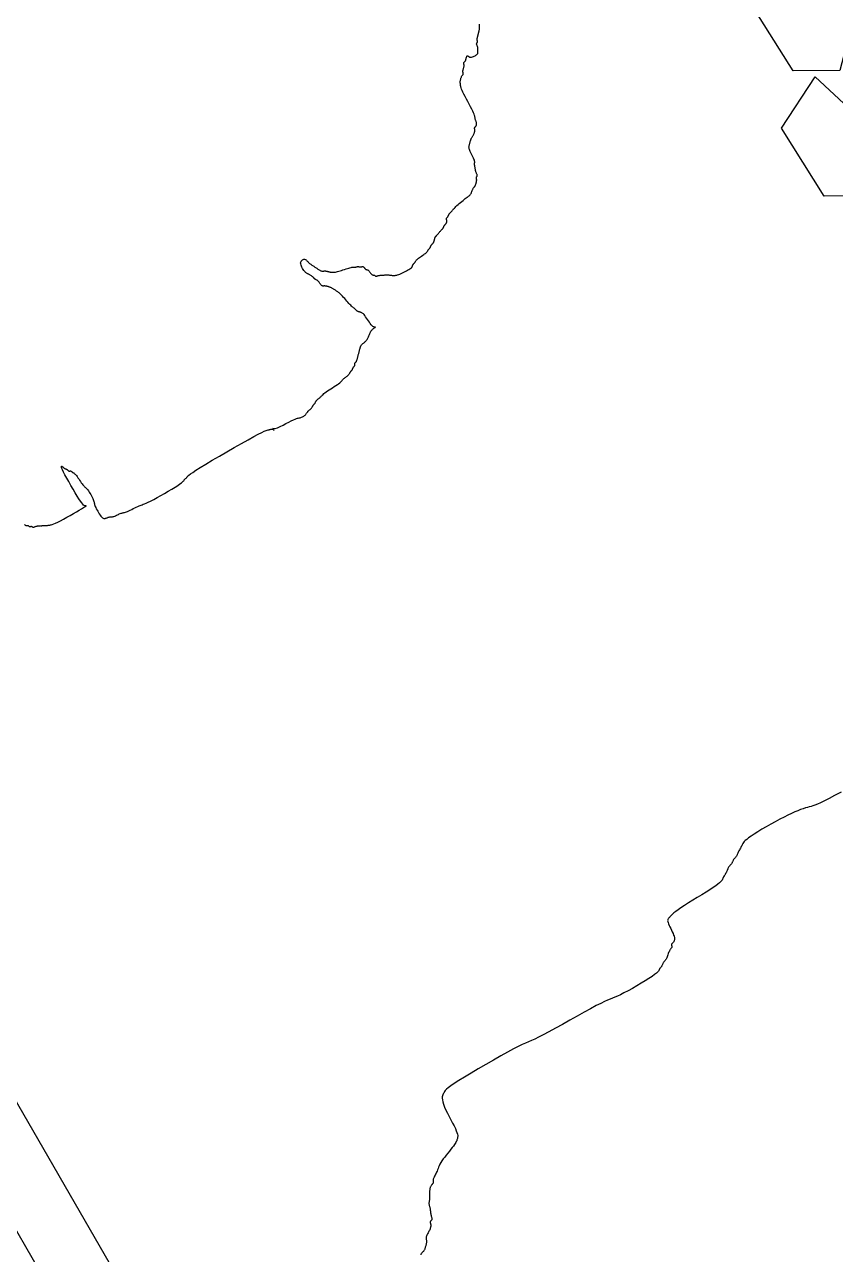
# Model space of a CAD drawing. Header units: metres. Extents: x 99558 to 100592, y 49739 to 50255.
# Drawn here: x 100033.995 to 100035.254, y 50046.105 to 50048.016 of the extents above; entities that cross this region are included whole.
import ezdxf

# ---------------------------------------------------------------- set-up
doc = ezdxf.new("R2010")
doc.units = ezdxf.units.M
doc.header["$MEASUREMENT"] = 0
doc.layers.add('Vegetation', color=100, linetype='Continuous')
doc.layers.add('Walkway', color=96, linetype='Continuous')

# ---------------------------------------------------------------- blocks, each defined once
blk = doc.blocks.new('TREE-01')
for points in [[(5.23, -68.18), (5.32, -68.31), (5.56, -68.41), (5.92, -68.49), (6.37, -68.54), (6.86, -68.58), (7.37, -68.6), (7.86, -68.63), (8.3, -68.65), (8.66, -68.68), (8.94, -68.71), (9.16, -68.74), (9.34, -68.78), (9.47, -68.82), (9.58, -68.86), (9.67, -68.89), (9.77, -68.92), (9.87, -68.94), (9.99, -68.95), (10.11, -68.96), (10.24, -68.97), (10.36, -68.96), (10.48, -68.95), (10.6, -68.94), (10.7, -68.92), (10.8, -68.89), (10.88, -68.86), (10.96, -68.82), (11.03, -68.78), (11.1, -68.74), (11.16, -68.71), (11.23, -68.68), (11.3, -68.65), (11.38, -68.63), (11.46, -68.61), (11.55, -68.59), (11.64, -68.58), (11.72, -68.57), (11.81, -68.56), (11.89, -68.54), (11.97, -68.52), (12.04, -68.49), (12.11, -68.46), (12.17, -68.42), (12.23, -68.38), (12.28, -68.35), (12.34, -68.31), (12.39, -68.28), (12.44, -68.25), (12.49, -68.23), (12.54, -68.21), (12.59, -68.2), (12.64, -68.18), (12.69, -68.17), (12.74, -68.16), (12.79, -68.14), (12.84, -68.12), (12.89, -68.09), (12.94, -68.06), (12.99, -68.02), (13.05, -67.98), (13.1, -67.95), (13.17, -67.91), (13.23, -67.88), (13.3, -67.85), (13.38, -67.83), (13.47, -67.81), (13.55, -67.8), (13.65, -67.78), (13.74, -67.77), (13.84, -67.76), (13.94, -67.74), (14.04, -67.72), (14.14, -67.69), (14.24, -67.66), (14.36, -67.62), (14.49, -67.58), (14.64, -67.55), (14.81, -67.51), (15.01, -67.48), (15.24, -67.45), (15.51, -67.43), (15.8, -67.41), (16.11, -67.4), (16.43, -67.38), (16.75, -67.37), (17.05, -67.36), (17.33, -67.34), (17.57, -67.32), (17.78, -67.29), (17.94, -67.26), (18.08, -67.22), (18.2, -67.18), (18.3, -67.15), (18.39, -67.11), (18.48, -67.08), (18.57, -67.05), (18.68, -67.03), (18.79, -67.01), (18.92, -67), (19.04, -66.98), (19.16, -66.97), (19.29, -66.96), (19.4, -66.94), (19.51, -66.92), (19.6, -66.89), (19.68, -66.86), (19.76, -66.82), (19.82, -66.78), (19.88, -66.75), (19.94, -66.71), (19.99, -66.68), (20.04, -66.65), (20.09, -66.63), (20.14, -66.61), (20.19, -66.6), (20.24, -66.58), (20.29, -66.57), (20.34, -66.56), (20.39, -66.54), (20.44, -66.52), (20.49, -66.49), (20.54, -66.46), (20.59, -66.42), (20.64, -66.38), (20.69, -66.35), (20.74, -66.31), (20.79, -66.28), (20.84, -66.25), (20.89, -66.23), (20.94, -66.21), (20.99, -66.2), (21.03, -66.18), (21.08, -66.17), (21.11, -66.16), (21.15, -66.14), (21.17, -66.12), (21.2, -66.09), (21.21, -66.06), (21.23, -66.02), (21.24, -65.98), (21.25, -65.95), (21.27, -65.91), (21.29, -65.88), (21.31, -65.85), (21.34, -65.83), (21.37, -65.81), (21.41, -65.8), (21.45, -65.78), (21.5, -65.77), (21.54, -65.76), (21.59, -65.74), (21.64, -65.72), (21.69, -65.69), (21.74, -65.65), (21.8, -65.61), (21.85, -65.57), (21.91, -65.51), (21.97, -65.45), (22.04, -65.39), (22.11, -65.32), (22.19, -65.24), (22.27, -65.16), (22.35, -65.07), (22.44, -64.98), (22.53, -64.9), (22.62, -64.81), (22.7, -64.73), (22.78, -64.65), (22.85, -64.58), (22.91, -64.51), (22.98, -64.45), (23.03, -64.39), (23.09, -64.34), (23.14, -64.28), (23.19, -64.23), (23.24, -64.18), (23.29, -64.13), (23.34, -64.08), (23.4, -64.04), (23.45, -63.99), (23.51, -63.95), (23.57, -63.91), (23.64, -63.88), (23.71, -63.85), (23.79, -63.83), (23.87, -63.81), (23.96, -63.8), (24.05, -63.78), (24.15, -63.77), (24.24, -63.76), (24.34, -63.74), (24.44, -63.72), (24.54, -63.69), (24.64, -63.65), (24.74, -63.61), (24.84, -63.57), (24.94, -63.51), (25.04, -63.45), (25.14, -63.39), (25.24, -63.32), (25.34, -63.24), (25.44, -63.16), (25.55, -63.07), (25.65, -62.99), (25.76, -62.91), (25.87, -62.84), (25.99, -62.77), (26.11, -62.72), (26.24, -62.67), (26.37, -62.64), (26.49, -62.62), (26.61, -62.6), (26.72, -62.59), (26.81, -62.59), (26.87, -62.58), (26.91, -62.58), (26.92, -62.58), (26.91, -62.58), (26.87, -62.56), (26.82, -62.53), (26.76, -62.47), (26.7, -62.39), (26.63, -62.27), (26.58, -62.12), (26.53, -61.92), (26.5, -61.69), (26.47, -61.44), (26.45, -61.18), (26.44, -60.91), (26.42, -60.65), (26.4, -60.4), (26.38, -60.18), (26.35, -60), (26.32, -59.85), (26.28, -59.73), (26.24, -59.64), (26.19, -59.56), (26.14, -59.49), (26.09, -59.44), (26.04, -59.39), (25.99, -59.34), (25.95, -59.29), (25.9, -59.24), (25.85, -59.19), (25.81, -59.14), (25.77, -59.09), (25.74, -59.04), (25.71, -58.99), (25.69, -58.94), (25.67, -58.88), (25.66, -58.83), (25.64, -58.78), (25.63, -58.72), (25.62, -58.66), (25.6, -58.59), (25.58, -58.52), (25.55, -58.44), (25.52, -58.35), (25.48, -58.26), (25.44, -58.14), (25.39, -58.02), (25.34, -57.87), (25.29, -57.71), (25.24, -57.52), (25.19, -57.31), (25.14, -57.08), (25.09, -56.83), (25.04, -56.59), (24.99, -56.34), (24.94, -56.09), (24.89, -55.86), (24.84, -55.65), (24.79, -55.46), (24.74, -55.3), (24.69, -55.15), (24.64, -55.02), (24.59, -54.9), (24.54, -54.79), (24.49, -54.69), (24.44, -54.59), (24.39, -54.49), (24.34, -54.39), (24.29, -54.29), (24.24, -54.2), (24.19, -54.1), (24.14, -54.01), (24.09, -53.93), (24.04, -53.85), (23.99, -53.78), (23.94, -53.72), (23.89, -53.65), (23.84, -53.6), (23.79, -53.54), (23.74, -53.49), (23.69, -53.44), (23.64, -53.39), (23.59, -53.34), (23.54, -53.29), (23.49, -53.24), (23.44, -53.2), (23.39, -53.15), (23.34, -53.12), (23.29, -53.08), (23.24, -53.05), (23.19, -53.03), (23.14, -53.01), (23.1, -52.99), (23.05, -52.97), (23.01, -52.94), (22.97, -52.9), (22.94, -52.85), (22.91, -52.79), (22.89, -52.7), (22.87, -52.6), (22.86, -52.5), (22.84, -52.38), (22.83, -52.26), (22.82, -52.14), (22.8, -52.03), (22.78, -51.92), (22.75, -51.83), (22.72, -51.74), (22.68, -51.67), (22.64, -51.6), (22.61, -51.54), (22.57, -51.49), (22.54, -51.44), (22.51, -51.39), (22.49, -51.34), (22.47, -51.29), (22.45, -51.23), (22.44, -51.18), (22.43, -51.12), (22.42, -51.06), (22.4, -50.99), (22.38, -50.92), (22.35, -50.84), (22.31, -50.76), (22.28, -50.68), (22.23, -50.59), (22.19, -50.5), (22.14, -50.42), (22.09, -50.33), (22.04, -50.25), (21.99, -50.18), (21.94, -50.11), (21.9, -50.04), (21.85, -49.96), (21.81, -49.88), (21.77, -49.78), (21.74, -49.66), (21.71, -49.52), (21.69, -49.36), (21.67, -49.18), (21.67, -48.99), (21.68, -48.8), (21.69, -48.61), (21.73, -48.43), (21.78, -48.26), (21.84, -48.12), (21.93, -48.01), (22.02, -47.93), (22.13, -47.88), (22.24, -47.85), (22.35, -47.84), (22.46, -47.85), (22.56, -47.88), (22.64, -47.92), (22.71, -47.98), (22.76, -48.04), (22.8, -48.12), (22.83, -48.21), (22.85, -48.3), (22.87, -48.39), (22.89, -48.49), (22.91, -48.59), (22.94, -48.69), (22.97, -48.79), (23.01, -48.89), (23.05, -48.99), (23.1, -49.09), (23.14, -49.19), (23.19, -49.29), (23.24, -49.39), (23.29, -49.49), (23.34, -49.59), (23.39, -49.69), (23.44, -49.79), (23.49, -49.89), (23.54, -49.99), (23.59, -50.09), (23.64, -50.19), (23.69, -50.29), (23.74, -50.39), (23.79, -50.48), (23.84, -50.57), (23.89, -50.66), (23.94, -50.73), (23.99, -50.8), (24.04, -50.85), (24.09, -50.9), (24.14, -50.93), (24.19, -50.96), (24.24, -50.98), (24.29, -51), (24.34, -51.01), (24.39, -51.03), (24.44, -51.05), (24.49, -51.08), (24.54, -51.12), (24.59, -51.15), (24.64, -51.2), (24.69, -51.24), (24.74, -51.29), (24.79, -51.34), (24.84, -51.39), (24.89, -51.44), (24.94, -51.49), (25, -51.54), (25.05, -51.59), (25.11, -51.64), (25.17, -51.69), (25.24, -51.74), (25.31, -51.79), (25.39, -51.84), (25.48, -51.89), (25.57, -51.94), (25.69, -51.99), (25.81, -52.04), (25.96, -52.09), (26.12, -52.14), (26.31, -52.19), (26.52, -52.24), (26.75, -52.29), (26.99, -52.34), (27.24, -52.39), (27.48, -52.44), (27.71, -52.49), (27.92, -52.54), (28.11, -52.59), (28.27, -52.64), (28.4, -52.69), (28.51, -52.73), (28.6, -52.78), (28.68, -52.82), (28.74, -52.86), (28.8, -52.89), (28.85, -52.92), (28.9, -52.94), (28.95, -52.96), (29, -52.97), (29.05, -52.99), (29.1, -53), (29.15, -53.01), (29.2, -53.03), (29.25, -53.05), (29.3, -53.08), (29.35, -53.11), (29.4, -53.15), (29.45, -53.19), (29.5, -53.22), (29.55, -53.26), (29.6, -53.29), (29.65, -53.32), (29.7, -53.34), (29.75, -53.36), (29.79, -53.38), (29.84, -53.4), (29.88, -53.42), (29.92, -53.44), (29.95, -53.48), (29.98, -53.52), (30, -53.58), (30.02, -53.64), (30.03, -53.71), (30.05, -53.79), (30.06, -53.86), (30.07, -53.93), (30.09, -54), (30.11, -54.05), (30.14, -54.1), (30.17, -54.13), (30.21, -54.16), (30.25, -54.2), (30.28, -54.23), (30.32, -54.27), (30.35, -54.32), (30.38, -54.39), (30.4, -54.47), (30.42, -54.57), (30.43, -54.67), (30.45, -54.79), (30.46, -54.9), (30.47, -55.01), (30.49, -55.1), (30.51, -55.19), (30.54, -55.25), (30.57, -55.3), (30.61, -55.34), (30.65, -55.37), (30.68, -55.39), (30.72, -55.41), (30.75, -55.43), (30.78, -55.45), (30.8, -55.48), (30.82, -55.51), (30.83, -55.55), (30.85, -55.59), (30.86, -55.62), (30.87, -55.66), (30.89, -55.69), (30.91, -55.72), (30.94, -55.74), (30.98, -55.76), (31.02, -55.77), (31.06, -55.79), (31.12, -55.8), (31.18, -55.81), (31.24, -55.83), (31.31, -55.85), (31.39, -55.88), (31.48, -55.91), (31.56, -55.95), (31.66, -55.99), (31.75, -56.04), (31.85, -56.09), (31.95, -56.14), (32.05, -56.19), (32.15, -56.24), (32.25, -56.29), (32.34, -56.34), (32.44, -56.39), (32.53, -56.44), (32.62, -56.49), (32.7, -56.54), (32.78, -56.59), (32.85, -56.64), (32.92, -56.69), (32.99, -56.74), (33.05, -56.79), (33.11, -56.84), (33.18, -56.89), (33.24, -56.94), (33.31, -56.99), (33.39, -57.04), (33.48, -57.08), (33.58, -57.13), (33.69, -57.18), (33.82, -57.22), (33.96, -57.26), (34.13, -57.29), (34.32, -57.32), (34.53, -57.34), (34.76, -57.36), (34.99, -57.37), (35.23, -57.38), (35.47, -57.38), (35.68, -57.38), (35.88, -57.39), (36.05, -57.39), (36.18, -57.39), (36.28, -57.38), (36.36, -57.38), (36.41, -57.38), (36.45, -57.37), (36.47, -57.36), (36.49, -57.34), (36.52, -57.32), (36.54, -57.29), (36.58, -57.26), (36.62, -57.22), (36.66, -57.19), (36.7, -57.15), (36.75, -57.11), (36.8, -57.08), (36.85, -57.05), (36.9, -57.03), (36.95, -57.01), (37, -57), (37.05, -56.99), (37.1, -56.97), (37.15, -56.96), (37.2, -56.94), (37.25, -56.92), (37.3, -56.89), (37.35, -56.86), (37.41, -56.82), (37.48, -56.79), (37.57, -56.75), (37.66, -56.71), (37.78, -56.68), (37.92, -56.65), (38.08, -56.63), (38.26, -56.61), (38.45, -56.6), (38.65, -56.59), (38.85, -56.57), (39.04, -56.56), (39.22, -56.54), (39.38, -56.52), (39.52, -56.49), (39.64, -56.46), (39.74, -56.42), (39.82, -56.39), (39.89, -56.35), (39.95, -56.31), (40, -56.28), (40.05, -56.25), (40.1, -56.23), (40.15, -56.21), (40.2, -56.2), (40.25, -56.19), (40.3, -56.17), (40.35, -56.16), (40.4, -56.14), (40.45, -56.12), (40.5, -56.09), (40.55, -56.06), (40.6, -56.02), (40.65, -55.99), (40.7, -55.95), (40.75, -55.91), (40.8, -55.88), (40.85, -55.85), (40.9, -55.83), (40.95, -55.81), (41, -55.8), (41.05, -55.79), (41.1, -55.77), (41.15, -55.76), (41.2, -55.74), (41.25, -55.72), (41.3, -55.69), (41.35, -55.66), (41.4, -55.62), (41.45, -55.58), (41.5, -55.53), (41.55, -55.49), (41.6, -55.44), (41.65, -55.39), (41.7, -55.34), (41.75, -55.29), (41.8, -55.24), (41.85, -55.19), (41.9, -55.15), (41.95, -55.11), (42, -55.08), (42.05, -55.05), (42.1, -55.03), (42.15, -55.01), (42.21, -55), (42.26, -54.99), (42.32, -54.97), (42.38, -54.96), (42.45, -54.94), (42.52, -54.92), (42.6, -54.89), (42.68, -54.86), (42.77, -54.82), (42.85, -54.79), (42.94, -54.75), (43.03, -54.71), (43.11, -54.68), (43.19, -54.65), (43.26, -54.63), (43.33, -54.61), (43.39, -54.6), (43.45, -54.59), (43.5, -54.57), (43.55, -54.56), (43.6, -54.54), (43.65, -54.52), (43.7, -54.49), (43.75, -54.46), (43.8, -54.42), (43.85, -54.39), (43.9, -54.35), (43.95, -54.31), (44, -54.28), (44.05, -54.25), (44.1, -54.23), (44.15, -54.21), (44.2, -54.2), (44.25, -54.19), (44.3, -54.17), (44.35, -54.16), (44.4, -54.14), (44.45, -54.12), (44.5, -54.09), (44.55, -54.06), (44.6, -54.02), (44.65, -53.98), (44.69, -53.93), (44.73, -53.89), (44.76, -53.84), (44.79, -53.79), (44.81, -53.74), (44.83, -53.69), (44.84, -53.64), (44.85, -53.6), (44.87, -53.55), (44.88, -53.52), (44.9, -53.48), (44.92, -53.45), (44.95, -53.43), (44.98, -53.41), (45.02, -53.4), (45.06, -53.39), (45.11, -53.37), (45.16, -53.36), (45.2, -53.34), (45.25, -53.32), (45.3, -53.29), (45.35, -53.26), (45.4, -53.22), (45.45, -53.19), (45.5, -53.15), (45.55, -53.11), (45.6, -53.08), (45.65, -53.05), (45.71, -53.03), (45.76, -53.01), (45.81, -53), (45.86, -52.99), (45.92, -52.97), (45.98, -52.96), (46.05, -52.94), (46.12, -52.92), (46.2, -52.89), (46.29, -52.86), (46.39, -52.82), (46.5, -52.78), (46.62, -52.73), (46.77, -52.69), (46.93, -52.64), (47.12, -52.59), (47.33, -52.54), (47.56, -52.49), (47.81, -52.44), (48.06, -52.4), (48.31, -52.35), (48.55, -52.32), (48.78, -52.28), (48.99, -52.25), (49.18, -52.23), (49.34, -52.21), (49.49, -52.2), (49.62, -52.18), (49.74, -52.16), (49.85, -52.13), (49.96, -52.1), (50.06, -52.05), (50.16, -52), (50.26, -51.93), (50.35, -51.86), (50.45, -51.79), (50.54, -51.71), (50.63, -51.64), (50.71, -51.58), (50.79, -51.52), (50.86, -51.48), (50.93, -51.44), (50.99, -51.42), (51.05, -51.4), (51.1, -51.38), (51.16, -51.36), (51.21, -51.34), (51.26, -51.32), (51.31, -51.29), (51.36, -51.26), (51.41, -51.22), (51.46, -51.18), (51.51, -51.13), (51.56, -51.09), (51.61, -51.04), (51.66, -50.99), (51.71, -50.94), (51.76, -50.89), (51.8, -50.84), (51.85, -50.79), (51.89, -50.74), (51.93, -50.69), (51.96, -50.64), (51.99, -50.59), (52.01, -50.54), (52.03, -50.49), (52.05, -50.44), (52.06, -50.4), (52.07, -50.35), (52.09, -50.32), (52.1, -50.28), (52.13, -50.25), (52.15, -50.23), (52.19, -50.21), (52.22, -50.2), (52.26, -50.18), (52.3, -50.16), (52.33, -50.13), (52.36, -50.1), (52.39, -50.05), (52.41, -50), (52.43, -49.93), (52.45, -49.86), (52.46, -49.77), (52.47, -49.68), (52.49, -49.59), (52.5, -49.49), (52.53, -49.39), (52.55, -49.29), (52.59, -49.19), (52.62, -49.09), (52.66, -49), (52.7, -48.9), (52.73, -48.82), (52.76, -48.73), (52.79, -48.66), (52.81, -48.58), (52.83, -48.52), (52.85, -48.46), (52.86, -48.41), (52.87, -48.36), (52.89, -48.32), (52.9, -48.28), (52.93, -48.26), (52.95, -48.23), (52.99, -48.21), (53.02, -48.18), (53.06, -48.15), (53.1, -48.09), (53.13, -48.02), (53.16, -47.92), (53.19, -47.79), (53.21, -47.62), (53.23, -47.43), (53.25, -47.21), (53.26, -46.98), (53.27, -46.75), (53.29, -46.52), (53.3, -46.31), (53.33, -46.12), (53.35, -45.96), (53.39, -45.83), (53.43, -45.72), (53.47, -45.63), (53.51, -45.56), (53.56, -45.49), (53.61, -45.44), (53.66, -45.39), (53.71, -45.34), (53.76, -45.29), (53.81, -45.24), (53.86, -45.19), (53.91, -45.14), (53.96, -45.09), (54.01, -45.04), (54.06, -44.99), (54.11, -44.94), (54.16, -44.89), (54.21, -44.84), (54.27, -44.79), (54.33, -44.74), (54.39, -44.69), (54.45, -44.64), (54.53, -44.59), (54.6, -44.54), (54.69, -44.49), (54.77, -44.44), (54.86, -44.39), (54.95, -44.34), (55.03, -44.29), (55.12, -44.24), (55.19, -44.19), (55.27, -44.14), (55.33, -44.09), (55.39, -44.04), (55.44, -43.99), (55.49, -43.94), (55.53, -43.89), (55.57, -43.84), (55.59, -43.79), (55.62, -43.74), (55.63, -43.69), (55.65, -43.64), (55.66, -43.6), (55.67, -43.56), (55.69, -43.52), (55.7, -43.48), (55.73, -43.46), (55.76, -43.43), (55.79, -43.42), (55.83, -43.4), (55.87, -43.39), (55.91, -43.38), (55.96, -43.36), (56.01, -43.35), (56.06, -43.32), (56.11, -43.3), (56.16, -43.26), (56.21, -43.22), (56.25, -43.17), (56.29, -43.12), (56.33, -43.06), (56.37, -43), (56.39, -42.92), (56.42, -42.85), (56.43, -42.76), (56.45, -42.68), (56.46, -42.59), (56.47, -42.5), (56.49, -42.42), (56.51, -42.33), (56.53, -42.26), (56.56, -42.18), (56.59, -42.11), (56.62, -42.02), (56.66, -41.91), (56.7, -41.77), (56.73, -41.58), (56.77, -41.35), (56.79, -41.06), (56.82, -40.7), (56.83, -40.29), (56.85, -39.85), (56.86, -39.39), (56.87, -38.93), (56.89, -38.49), (56.91, -38.08), (56.93, -37.73), (56.96, -37.43), (56.99, -37.2), (57.02, -37.02), (57.06, -36.88), (57.1, -36.78), (57.13, -36.7), (57.17, -36.64), (57.19, -36.59), (57.22, -36.54), (57.24, -36.49), (57.25, -36.44), (57.27, -36.38), (57.29, -36.33), (57.32, -36.26), (57.35, -36.2), (57.39, -36.13), (57.45, -36.05), (57.52, -35.97), (57.59, -35.88), (57.67, -35.8), (57.75, -35.72), (57.84, -35.65), (57.92, -35.58), (57.99, -35.53), (58.07, -35.48), (58.13, -35.45), (58.19, -35.42), (58.25, -35.4), (58.29, -35.38), (58.33, -35.37), (58.37, -35.35), (58.4, -35.33), (58.42, -35.3), (58.43, -35.26), (58.45, -35.23), (58.46, -35.18), (58.47, -35.14), (58.49, -35.09), (58.51, -35.04), (58.53, -34.99), (58.56, -34.94), (58.59, -34.89), (58.63, -34.84), (58.67, -34.79), (58.72, -34.74), (58.76, -34.69), (58.81, -34.64), (58.86, -34.59), (58.91, -34.54), (58.96, -34.49), (59.01, -34.44), (59.05, -34.39), (59.1, -34.34), (59.13, -34.29), (59.17, -34.24), (59.2, -34.19), (59.22, -34.14), (59.24, -34.09), (59.25, -34.05), (59.26, -34), (59.28, -33.96), (59.29, -33.92), (59.31, -33.89), (59.33, -33.86), (59.36, -33.84), (59.39, -33.82), (59.43, -33.81), (59.47, -33.79), (59.52, -33.78), (59.56, -33.77), (59.61, -33.75), (59.66, -33.73), (59.71, -33.7), (59.76, -33.67), (59.81, -33.63), (59.86, -33.58), (59.91, -33.54), (59.96, -33.49), (60.01, -33.44), (60.06, -33.39), (60.11, -33.34), (60.16, -33.3), (60.21, -33.25), (60.25, -33.22), (60.3, -33.19), (60.33, -33.18), (60.37, -33.18), (60.4, -33.19), (60.42, -33.23), (60.44, -33.28), (60.46, -33.34), (60.49, -33.4), (60.52, -33.47), (60.57, -33.54), (60.64, -33.6), (60.73, -33.66), (60.84, -33.7), (60.97, -33.74), (61.11, -33.76), (61.26, -33.77), (61.41, -33.77), (61.56, -33.76), (61.69, -33.75), (61.8, -33.73), (61.89, -33.7), (61.95, -33.67), (62, -33.63), (62.04, -33.58), (62.07, -33.54), (62.09, -33.49), (62.11, -33.44), (62.13, -33.39), (62.16, -33.34), (62.19, -33.29), (62.23, -33.24), (62.26, -33.19), (62.3, -33.13), (62.34, -33.07), (62.37, -33), (62.4, -32.93), (62.42, -32.85), (62.44, -32.77), (62.45, -32.68), (62.46, -32.6), (62.48, -32.52), (62.49, -32.45), (62.51, -32.38), (62.53, -32.33), (62.56, -32.28), (62.59, -32.25), (62.63, -32.22), (62.66, -32.2), (62.7, -32.18), (62.74, -32.17), (62.77, -32.15), (62.8, -32.13), (62.82, -32.1), (62.84, -32.07), (62.85, -32.03), (62.86, -31.99), (62.88, -31.94), (62.89, -31.89), (62.91, -31.84), (62.93, -31.79), (62.96, -31.74), (62.99, -31.69), (63.03, -31.64), (63.07, -31.59), (63.12, -31.54), (63.17, -31.49), (63.21, -31.44), (63.26, -31.39), (63.31, -31.34), (63.36, -31.29), (63.41, -31.24), (63.46, -31.19), (63.51, -31.14), (63.56, -31.09), (63.61, -31.04), (63.66, -30.99), (63.71, -30.94), (63.76, -30.89), (63.81, -30.84), (63.86, -30.79), (63.91, -30.73), (63.96, -30.67), (64.01, -30.6), (64.06, -30.53), (64.11, -30.45), (64.16, -30.37), (64.21, -30.28), (64.26, -30.19), (64.32, -30.11), (64.37, -30.02), (64.42, -29.94), (64.47, -29.86)], [(5.57, 79), (4.82, 79.02), (4.17, 79.04), (3.62, 79.07), (3.19, 79.1), (2.84, 79.14), (2.56, 79.18), (2.34, 79.22), (2.14, 79.27), (1.96, 79.32), (1.76, 79.37), (1.55, 79.42), (1.31, 79.47), (1.04, 79.52), (0.74, 79.56), (0.4, 79.6), (0.03, 79.64), (-0.38, 79.68), (-0.84, 79.7), (-1.33, 79.73), (-1.86, 79.74), (-2.39, 79.75), (-2.93, 79.75), (-3.45, 79.75), (-3.94, 79.74), (-4.39, 79.73), (-4.77, 79.7), (-5.09, 79.68), (-5.34, 79.64), (-5.53, 79.6), (-5.68, 79.56), (-5.8, 79.52), (-5.89, 79.47), (-5.97, 79.42), (-6.04, 79.37), (-6.12, 79.32), (-6.2, 79.27), (-6.29, 79.22), (-6.37, 79.17), (-6.46, 79.12), (-6.55, 79.07), (-6.63, 79.02), (-6.71, 78.97), (-6.78, 78.92), (-6.85, 78.87), (-6.91, 78.82), (-6.97, 78.78), (-7.02, 78.74), (-7.07, 78.7), (-7.12, 78.67), (-7.17, 78.64), (-7.22, 78.62), (-7.27, 78.6), (-7.32, 78.58), (-7.37, 78.57), (-7.42, 78.56), (-7.47, 78.54), (-7.52, 78.53), (-7.57, 78.5), (-7.62, 78.48), (-7.67, 78.44), (-7.72, 78.41), (-7.77, 78.37), (-7.82, 78.33), (-7.87, 78.3), (-7.92, 78.27), (-7.97, 78.24), (-8.02, 78.22), (-8.07, 78.2), (-8.12, 78.18), (-8.17, 78.17), (-8.22, 78.16), (-8.27, 78.14), (-8.32, 78.13), (-8.37, 78.1), (-8.42, 78.08), (-8.48, 78.04), (-8.53, 78.01), (-8.58, 77.96), (-8.64, 77.92), (-8.7, 77.87), (-8.77, 77.82), (-8.84, 77.77), (-8.92, 77.72), (-9, 77.67), (-9.09, 77.62), (-9.17, 77.57), (-9.26, 77.52), (-9.35, 77.47), (-9.43, 77.42), (-9.51, 77.37), (-9.58, 77.32), (-9.66, 77.27), (-9.75, 77.23), (-9.88, 77.18), (-10.03, 77.14), (-10.24, 77.1), (-10.51, 77.07), (-10.84, 77.04), (-11.26, 77.02), (-11.73, 77), (-12.25, 76.98), (-12.79, 76.97), (-13.33, 76.96), (-13.85, 76.94), (-14.34, 76.93), (-14.78, 76.91), (-15.14, 76.88), (-15.44, 76.84), (-15.68, 76.81), (-15.87, 76.77), (-16.02, 76.73), (-16.14, 76.7), (-16.23, 76.67), (-16.31, 76.64), (-16.38, 76.62), (-16.45, 76.6), (-16.51, 76.57), (-16.56, 76.54), (-16.61, 76.49), (-16.65, 76.43), (-16.68, 76.35), (-16.71, 76.24), (-16.73, 76.1), (-16.75, 75.94), (-16.77, 75.76), (-16.78, 75.56), (-16.79, 75.37), (-16.81, 75.18), (-16.82, 75), (-16.85, 74.84), (-16.87, 74.7), (-16.91, 74.59), (-16.95, 74.49), (-16.99, 74.41), (-17.03, 74.35), (-17.08, 74.31), (-17.13, 74.27), (-17.18, 74.24), (-17.23, 74.22), (-17.28, 74.2), (-17.33, 74.19), (-17.37, 74.17), (-17.41, 74.16), (-17.45, 74.15), (-17.48, 74.13), (-17.51, 74.11), (-17.53, 74.08), (-17.55, 74.05), (-17.57, 74.01), (-17.58, 73.97), (-17.59, 73.94), (-17.61, 73.9), (-17.62, 73.87), (-17.65, 73.84), (-17.67, 73.82), (-17.71, 73.8), (-17.75, 73.78), (-17.8, 73.76), (-17.85, 73.74), (-17.91, 73.72), (-17.97, 73.68), (-18.05, 73.64), (-18.12, 73.58), (-18.21, 73.52), (-18.29, 73.45), (-18.38, 73.37), (-18.47, 73.3), (-18.55, 73.23), (-18.64, 73.16), (-18.71, 73.11), (-18.79, 73.06), (-18.85, 73.03), (-18.91, 73), (-18.97, 72.98), (-19.03, 72.96), (-19.08, 72.95), (-19.13, 72.93), (-19.18, 72.91), (-19.23, 72.88), (-19.28, 72.85), (-19.33, 72.81), (-19.38, 72.77), (-19.43, 72.74), (-19.48, 72.7), (-19.53, 72.67), (-19.58, 72.64), (-19.63, 72.62), (-19.68, 72.6), (-19.73, 72.59), (-19.77, 72.57), (-19.81, 72.56), (-19.85, 72.55), (-19.89, 72.53), (-19.91, 72.51), (-19.94, 72.48), (-19.97, 72.45), (-20.01, 72.41), (-20.09, 72.37), (-20.21, 72.34), (-20.37, 72.3), (-20.61, 72.27), (-20.91, 72.24), (-21.31, 72.22), (-21.76, 72.2), (-22.26, 72.19), (-22.79, 72.19), (-23.32, 72.19), (-23.83, 72.2), (-24.3, 72.22), (-24.72, 72.24), (-25.06, 72.27), (-25.34, 72.3), (-25.6, 72.34), (-25.86, 72.37), (-26.15, 72.41), (-26.49, 72.45), (-26.92, 72.48), (-27.45, 72.51), (-28.11, 72.53), (-28.88, 72.55), (-29.72, 72.56), (-30.59, 72.57), (-31.46, 72.59), (-32.29, 72.6), (-33.06, 72.62), (-33.72, 72.64), (-34.26, 72.67), (-34.69, 72.7), (-35.06, 72.74), (-35.4, 72.77), (-35.74, 72.81), (-36.11, 72.85), (-36.56, 72.88), (-37.12, 72.91), (-37.81, 72.93), (-38.61, 72.94), (-39.48, 72.95), (-40.39, 72.96), (-41.3, 72.95), (-42.17, 72.94), (-42.97, 72.93), (-43.66, 72.91), (-44.22, 72.88), (-44.65, 72.85), (-44.97, 72.81), (-45.21, 72.77), (-45.38, 72.72), (-45.5, 72.67), (-45.59, 72.62), (-45.66, 72.57), (-45.74, 72.52), (-45.82, 72.46), (-45.9, 72.39), (-45.99, 72.3), (-46.07, 72.18), (-46.14, 72.02), (-46.21, 71.82), (-46.26, 71.57), (-46.31, 71.27), (-46.34, 70.93), (-46.37, 70.56), (-46.39, 70.17), (-46.4, 69.79), (-46.42, 69.42), (-46.44, 69.08), (-46.46, 68.77), (-46.49, 68.53), (-46.52, 68.33), (-46.56, 68.17), (-46.6, 68.05), (-46.65, 67.96), (-46.7, 67.88), (-46.75, 67.83), (-46.8, 67.77), (-46.85, 67.72), (-46.9, 67.67), (-46.96, 67.62), (-47.04, 67.57), (-47.13, 67.51), (-47.24, 67.45), (-47.37, 67.38), (-47.53, 67.31), (-47.72, 67.23), (-47.93, 67.15), (-48.16, 67.06), (-48.4, 66.97), (-48.65, 66.87), (-48.89, 66.77), (-49.12, 66.68), (-49.33, 66.58), (-49.52, 66.48), (-49.68, 66.38), (-49.83, 66.28), (-49.96, 66.18), (-50.08, 66.09), (-50.19, 66), (-50.3, 65.92), (-50.4, 65.84), (-50.5, 65.77), (-50.6, 65.7), (-50.69, 65.64), (-50.78, 65.58), (-50.87, 65.53), (-50.94, 65.48), (-51.01, 65.43), (-51.06, 65.38), (-51.11, 65.33), (-51.14, 65.28), (-51.17, 65.23), (-51.19, 65.18), (-51.21, 65.14), (-51.22, 65.1), (-51.24, 65.07), (-51.26, 65.04), (-51.29, 65.02), (-51.33, 65), (-51.36, 64.99), (-51.41, 64.98), (-51.45, 64.96), (-51.5, 64.95), (-51.55, 64.93), (-51.6, 64.91), (-51.65, 64.88), (-51.7, 64.85), (-51.75, 64.81), (-51.8, 64.76), (-51.85, 64.71), (-51.9, 64.65), (-51.95, 64.58), (-52, 64.51), (-52.05, 64.43), (-52.1, 64.35), (-52.15, 64.26), (-52.2, 64.18), (-52.25, 64.09), (-52.3, 64), (-52.35, 63.92), (-52.4, 63.84), (-52.45, 63.77), (-52.5, 63.7), (-52.55, 63.64), (-52.59, 63.58), (-52.63, 63.53), (-52.67, 63.48), (-52.7, 63.43), (-52.73, 63.38), (-52.75, 63.33), (-52.77, 63.28), (-52.79, 63.22), (-52.8, 63.17), (-52.81, 63.11), (-52.83, 63.05), (-52.84, 62.98), (-52.87, 62.91), (-52.89, 62.83), (-52.93, 62.75), (-52.96, 62.66), (-53, 62.58), (-53.04, 62.49), (-53.07, 62.4), (-53.1, 62.32), (-53.13, 62.24), (-53.15, 62.17), (-53.17, 62.11), (-53.19, 62.05), (-53.2, 61.99), (-53.21, 61.95), (-53.23, 61.91), (-53.24, 61.87), (-53.27, 61.84), (-53.29, 61.82), (-53.33, 61.8), (-53.36, 61.79), (-53.4, 61.78), (-53.44, 61.76), (-53.47, 61.75), (-53.5, 61.73), (-53.53, 61.71), (-53.55, 61.68), (-53.57, 61.65), (-53.59, 61.61), (-53.6, 61.57), (-53.61, 61.52), (-53.63, 61.48), (-53.64, 61.43), (-53.67, 61.38), (-53.69, 61.33), (-53.73, 61.28), (-53.77, 61.23), (-53.82, 61.18), (-53.87, 61.13), (-53.93, 61.08), (-53.99, 61.03), (-54.07, 60.98), (-54.14, 60.93), (-54.23, 60.88), (-54.31, 60.83), (-54.39, 60.78), (-54.47, 60.73), (-54.54, 60.68), (-54.61, 60.63), (-54.67, 60.58), (-54.71, 60.53), (-54.74, 60.48), (-54.77, 60.43), (-54.79, 60.38), (-54.81, 60.33), (-54.83, 60.28), (-54.84, 60.23), (-54.87, 60.18), (-54.89, 60.13), (-54.93, 60.08), (-54.97, 60.03), (-55.01, 59.98), (-55.05, 59.93), (-55.1, 59.88), (-55.15, 59.83), (-55.2, 59.78), (-55.25, 59.73), (-55.3, 59.68), (-55.35, 59.63), (-55.4, 59.59), (-55.45, 59.54), (-55.5, 59.51), (-55.55, 59.47), (-55.6, 59.44), (-55.65, 59.42), (-55.7, 59.4), (-55.75, 59.39), (-55.8, 59.38), (-55.85, 59.36), (-55.9, 59.35), (-55.95, 59.33), (-56, 59.31), (-56.05, 59.28), (-56.1, 59.25)], [(-35.63, -61.88), (-35.62, -61.91), (-35.6, -61.95), (-35.59, -61.98), (-35.58, -62.02), (-35.56, -62.06), (-35.54, -62.09), (-35.52, -62.12), (-35.49, -62.14), (-35.46, -62.16), (-35.43, -62.17), (-35.39, -62.18), (-35.35, -62.2), (-35.32, -62.21), (-35.28, -62.23), (-35.26, -62.25), (-35.23, -62.28), (-35.22, -62.31), (-35.2, -62.35), (-35.19, -62.38), (-35.18, -62.42), (-35.16, -62.46), (-35.14, -62.49), (-35.12, -62.52), (-35.09, -62.54), (-35.06, -62.56), (-35.03, -62.57), (-34.99, -62.58), (-34.95, -62.6), (-34.92, -62.61), (-34.88, -62.63), (-34.86, -62.65), (-34.83, -62.68), (-34.81, -62.71), (-34.8, -62.75), (-34.78, -62.78), (-34.76, -62.82), (-34.73, -62.86), (-34.7, -62.89), (-34.66, -62.92), (-34.6, -62.94), (-34.53, -62.96), (-34.46, -62.97), (-34.38, -62.98), (-34.3, -63), (-34.21, -63.01), (-34.13, -63.03), (-34.06, -63.05), (-33.98, -63.08), (-33.92, -63.11), (-33.85, -63.15), (-33.8, -63.18), (-33.74, -63.22), (-33.69, -63.26), (-33.64, -63.29), (-33.59, -63.32), (-33.54, -63.34), (-33.49, -63.36), (-33.44, -63.37), (-33.39, -63.38), (-33.34, -63.4), (-33.29, -63.41), (-33.24, -63.43), (-33.19, -63.45), (-33.14, -63.48), (-33.09, -63.51), (-33.04, -63.55), (-32.99, -63.58), (-32.94, -63.62), (-32.89, -63.66), (-32.84, -63.69), (-32.79, -63.72), (-32.74, -63.74), (-32.69, -63.76), (-32.64, -63.77), (-32.59, -63.78), (-32.54, -63.8), (-32.49, -63.81), (-32.44, -63.83), (-32.39, -63.85), (-32.34, -63.88), (-32.27, -63.91), (-32.18, -63.95), (-32.06, -63.98), (-31.89, -64.02), (-31.67, -64.06), (-31.37, -64.09), (-30.99, -64.12), (-30.52, -64.14), (-29.98, -64.16), (-29.4, -64.17), (-28.8, -64.18), (-28.21, -64.18), (-27.65, -64.18), (-27.14, -64.18), (-26.72, -64.18), (-26.39, -64.18), (-26.16, -64.18), (-26.01, -64.18), (-25.93, -64.18), (-25.89, -64.17), (-25.9, -64.16), (-25.94, -64.14), (-25.98, -64.12), (-26.03, -64.09), (-26.08, -64.04), (-26.13, -63.96), (-26.18, -63.83), (-26.22, -63.65), (-26.26, -63.4), (-26.29, -63.07), (-26.32, -62.65), (-26.34, -62.13), (-26.36, -61.53), (-26.36, -60.87), (-26.37, -60.2), (-26.36, -59.53), (-26.36, -58.9), (-26.34, -58.33), (-26.32, -57.85), (-26.29, -57.48), (-26.26, -57.22), (-26.22, -57.05), (-26.18, -56.94), (-26.15, -56.9), (-26.11, -56.91), (-26.08, -56.94), (-26.05, -56.99), (-26.03, -57.04), (-26.01, -57.09), (-26, -57.14), (-25.98, -57.19), (-25.97, -57.24), (-25.96, -57.29), (-25.94, -57.34), (-25.92, -57.39), (-25.89, -57.44), (-25.86, -57.49), (-25.82, -57.54), (-25.78, -57.59), (-25.75, -57.64), (-25.71, -57.69), (-25.68, -57.74), (-25.65, -57.79), (-25.63, -57.84), (-25.61, -57.88), (-25.6, -57.93), (-25.58, -57.98), (-25.57, -58.02), (-25.56, -58.06), (-25.54, -58.09), (-25.52, -58.12), (-25.49, -58.14), (-25.46, -58.16), (-25.42, -58.17), (-25.38, -58.19), (-25.35, -58.2), (-25.31, -58.21), (-25.28, -58.23), (-25.25, -58.25), (-25.23, -58.28), (-25.21, -58.31), (-25.2, -58.35), (-25.18, -58.39), (-25.17, -58.44), (-25.16, -58.49), (-25.14, -58.54), (-25.12, -58.59), (-25.09, -58.64), (-25.06, -58.69), (-25.02, -58.75), (-24.98, -58.83), (-24.95, -58.92), (-24.91, -59.03), (-24.88, -59.16), (-24.85, -59.32), (-24.83, -59.51), (-24.81, -59.72), (-24.8, -59.95), (-24.78, -60.18), (-24.77, -60.42), (-24.76, -60.65), (-24.74, -60.86), (-24.72, -61.05), (-24.69, -61.21), (-24.66, -61.35), (-24.62, -61.47), (-24.58, -61.58), (-24.55, -61.7), (-24.51, -61.82), (-24.48, -61.96), (-24.45, -62.12), (-24.43, -62.31), (-24.41, -62.52), (-24.4, -62.75), (-24.4, -62.98), (-24.4, -63.22), (-24.41, -63.45), (-24.43, -63.66), (-24.45, -63.85), (-24.48, -64.01), (-24.51, -64.15), (-24.55, -64.27), (-24.58, -64.38), (-24.62, -64.5), (-24.66, -64.62), (-24.69, -64.76), (-24.72, -64.92), (-24.74, -65.11), (-24.75, -65.32), (-24.76, -65.55), (-24.77, -65.78), (-24.76, -66.02), (-24.75, -66.25), (-24.74, -66.46), (-24.72, -66.65), (-24.69, -66.81), (-24.65, -66.94), (-24.61, -67.05), (-24.57, -67.13), (-24.51, -67.2), (-24.45, -67.25), (-24.39, -67.29), (-24.32, -67.32), (-24.24, -67.34), (-24.16, -67.36), (-24.07, -67.37), (-23.98, -67.38), (-23.9, -67.4), (-23.81, -67.41), (-23.73, -67.43), (-23.65, -67.45), (-23.58, -67.48), (-23.51, -67.51), (-23.44, -67.55), (-23.37, -67.58), (-23.29, -67.62), (-23.2, -67.66), (-23.1, -67.69), (-22.98, -67.72), (-22.85, -67.74), (-22.7, -67.76), (-22.54, -67.77), (-22.38, -67.78), (-22.22, -67.8), (-22.06, -67.81), (-21.92, -67.83), (-21.78, -67.85), (-21.66, -67.88), (-21.56, -67.91), (-21.46, -67.95), (-21.36, -67.98), (-21.24, -68.02), (-21.12, -68.06), (-20.96, -68.09), (-20.78, -68.12), (-20.56, -68.14), (-20.32, -68.16), (-20.05, -68.17), (-19.78, -68.18), (-19.51, -68.2), (-19.24, -68.21), (-19, -68.23), (-18.78, -68.25), (-18.6, -68.28), (-18.43, -68.31), (-18.27, -68.35), (-18.09, -68.38), (-17.87, -68.42), (-17.61, -68.46), (-17.27, -68.49), (-16.85, -68.52), (-16.32, -68.54), (-15.72, -68.55), (-15.06, -68.56), (-14.39, -68.57), (-13.71, -68.56), (-13.07, -68.55), (-12.48, -68.54), (-11.98, -68.52), (-11.58, -68.49), (-11.28, -68.46), (-11.06, -68.42), (-10.91, -68.38), (-10.81, -68.35), (-10.74, -68.31), (-10.69, -68.28), (-10.64, -68.25), (-10.59, -68.23), (-10.52, -68.21), (-10.45, -68.2), (-10.38, -68.18), (-10.3, -68.17), (-10.23, -68.16), (-10.16, -68.14), (-10.11, -68.12), (-10.06, -68.09), (-9.99, -68.06), (-9.88, -68.02), (-9.69, -67.98), (-9.4, -67.95), (-8.96, -67.91), (-8.37, -67.88), (-7.57, -67.85), (-6.57, -67.83), (-5.4, -67.81), (-4.11, -67.8), (-2.77, -67.8), (-1.43, -67.8), (-0.15, -67.81), (1.03, -67.83), (2.03, -67.85), (2.82, -67.88), (3.42, -67.91), (3.86, -67.95), (4.16, -67.98), (4.35, -68.02), (4.48, -68.06), (4.56, -68.09), (4.63, -68.12), (4.72, -68.14), (4.81, -68.16), (4.91, -68.19), (5.01, -68.22), (5.1, -68.28), (5.17, -68.35), (5.22, -68.45), (5.23, -68.58)]]:
    blk.add_lwpolyline(points)
blk = doc.blocks.new('L', base_point=(1.36831, 0.59127))
for p, q in [((1.28092, 0.65005), (1.31174, 0.67502)), ((1.31174, 0.67502), (1.34186, 0.62127)), ((1.29372, 0.59983), (1.28092, 0.65005)), ((1.34186, 0.62127), (1.32249, 0.59089)), ((1.32249, 0.59089), (1.29372, 0.59983)), ((1.27528, 0.56678), (1.30611, 0.59174)), ((1.30611, 0.59174), (1.33623, 0.538)), ((1.28809, 0.51656), (1.27528, 0.56678)), ((1.35572, 0.54781), (1.39115, 0.55437)), ((1.39115, 0.55437), (1.40424, 0.52724)), ((1.33698, 0.48912), (1.35572, 0.54781)), ((1.33623, 0.538), (1.31685, 0.50762)), ((1.40424, 0.52724), (1.37627, 0.48362)), ((1.31685, 0.50762), (1.28809, 0.51656)), ((1.37627, 0.48362), (1.33698, 0.48912))]:
    blk.add_line(p, q)
blk = doc.blocks.new('TREE-11')
at = {"layer": 'Vegetation', "xscale": 119.9999999999998, "yscale": 119.9999999999998, "zscale": 119.9999999999998, "rotation": 347.8021081598379}
blk.add_blockref('L', (-54.155, 15.897), dxfattribs=at)

msp = doc.modelspace()

# ---------------------------------------------------------------- linework, layer by layer
at = {"layer": 'Walkway'}
for points in [[(100039.3324, 50038.8744), (100041.9304, 50040.3744, 0.414214), (100042.2965, 50041.7404), (100019.5465, 50081.1445, 0.414214), (100018.1804, 50081.5106), (100015.5824, 50080.0106, 0.414214), (100015.2163, 50078.6445), (100037.9663, 50039.2404, 0.414214)], [(100039.2824, 50038.961), (100041.8804, 50040.461, 0.414214), (100042.2099, 50041.6904), (100019.4599, 50081.0945, 0.414214), (100018.2304, 50081.424), (100015.6324, 50079.924, 0.414214), (100015.3029, 50078.6945), (100038.0529, 50039.2904, 0.414214)]]:
    msp.add_lwpolyline(points, format="xyb", close=True, dxfattribs=at)

# ---------------------------------------------------------------- block references
at = {"layer": 'Vegetation', "color": 0, "rotation": 30.00000000000242}
for name, p, xscale, yscale, zscale in [('TREE-11', (100036.4624, 50048.2457), 0.02, 0.02, 0.02), ('TREE-01', (100033.9938, 50047.9534), 0.01, 0.01, 0.01), ('TREE-01', (100035.7832, 50045.7556), 0.015, 0.015, 0.015)]:
    msp.add_blockref(name, p, dxfattribs=dict(at, xscale=xscale, yscale=yscale, zscale=zscale))

doc.saveas('drawing.dxf')
